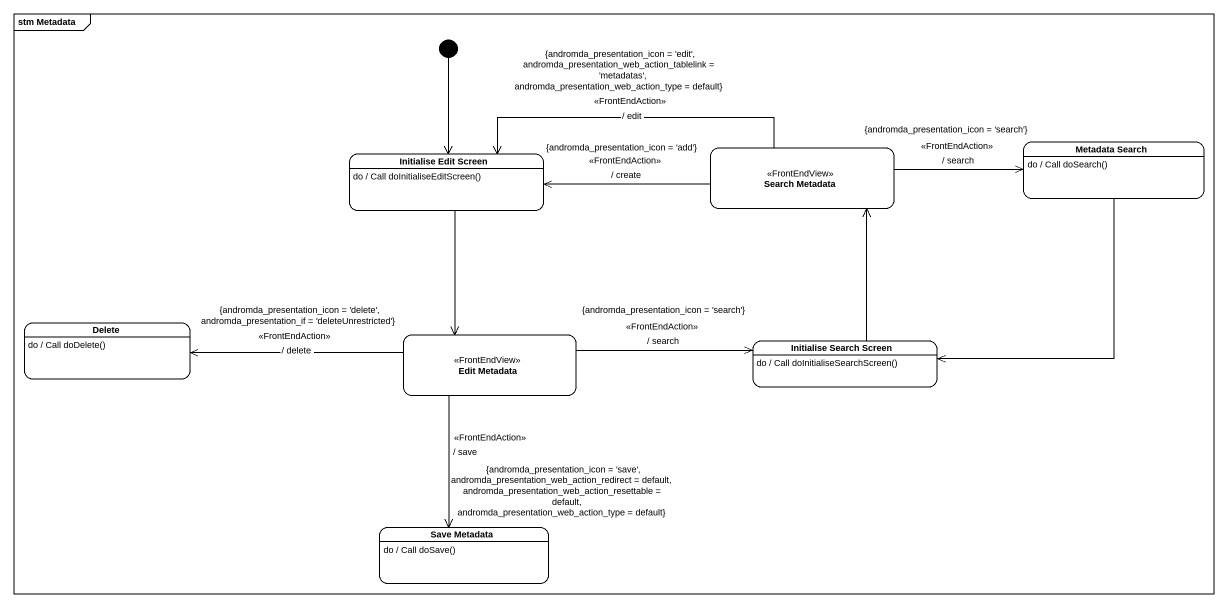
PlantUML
@startuml
mainframe stm Metadata
hide empty description
state "Initialise Edit Screen" as Initialise_Edit_Screen
Initialise_Edit_Screen : do / Call doInitialiseEditScreen()
state "Search Metadata" as Search_Metadata <<FrontEndView>>
state "Metadata Search" as Metadata_Search
Metadata_Search : do / Call doSearch()
state Delete
Delete : do / Call doDelete()
state "Edit Metadata" as Edit_Metadata <<FrontEndView>>
state "Initialise Search Screen" as Initialise_Search_Screen
Initialise_Search_Screen : do / Call doInitialiseSearchScreen()
state "Save Metadata" as Save_Metadata
Save_Metadata : do / Call doSave()
[*] --> Initialise_Edit_Screen
Initialise_Edit_Screen --> Edit_Metadata
Search_Metadata -left-> Initialise_Edit_Screen : {andromda_presentation_icon = 'edit', andromda_presentation_web_action_tablelink = 'metadatas', andromda_presentation_web_action_type = default}\n<<FrontEndAction>>\n/ edit
Search_Metadata -left-> Initialise_Edit_Screen : {andromda_presentation_icon = 'add'}\n<<FrontEndAction>>\n/ create
Search_Metadata -right-> Metadata_Search : {andromda_presentation_icon = 'search'}\n<<FrontEndAction>>\n/ search
Metadata_Search --> Initialise_Search_Screen
Edit_Metadata -left-> Delete : {andromda_presentation_icon = 'delete', andromda_presentation_if = 'deleteUnrestricted'}\n<<FrontEndAction>>\n/ delete
Edit_Metadata -right-> Initialise_Search_Screen : {andromda_presentation_icon = 'search'}\n<<FrontEndAction>>\n/ search
Edit_Metadata --> Save_Metadata : <<FrontEndAction>>\n/ save\n{andromda_presentation_icon = 'save', andromda_presentation_web_action_redirect = default, andromda_presentation_web_action_resettable = default, andromda_presentation_web_action_type = default}
Initialise_Search_Screen -up-> Search_Metadata
@enduml
